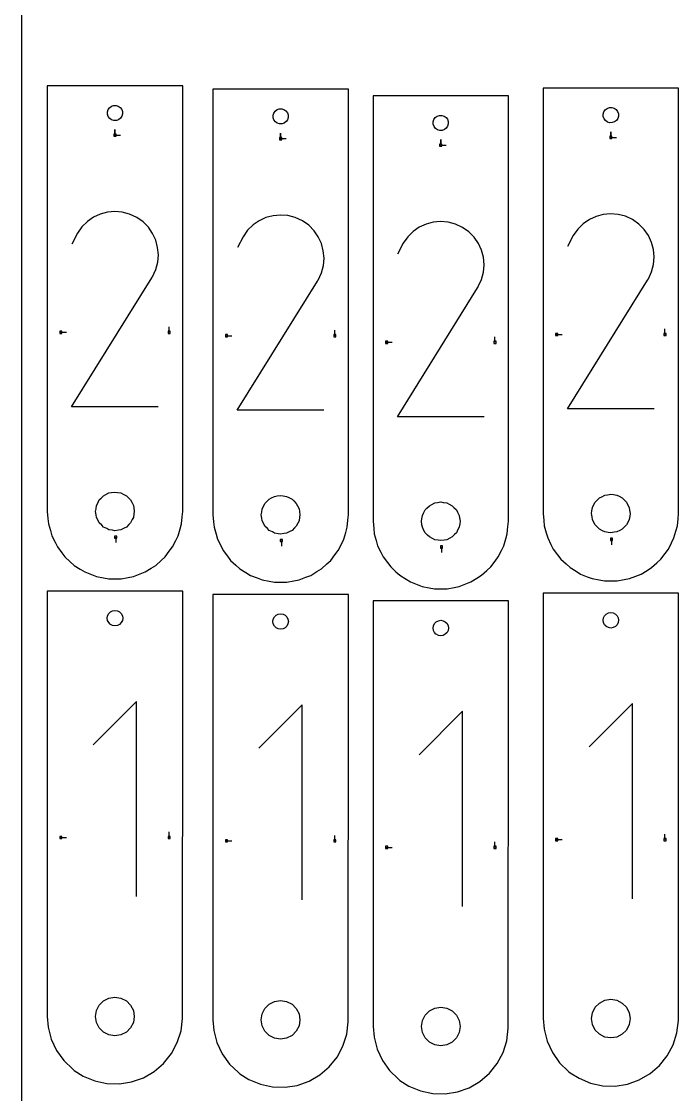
# Model space of a CAD drawing. Extents: x 0 to 800, y 0 to 1000.
# Drawn here: x 0 to 169.8, y 265.1 to 542.6 of the extents above; entities that cross this region are included whole.
import ezdxf

# ---------------------------------------------------------------- set-up
doc = ezdxf.new("R2010")
doc.units = 0
doc.header["$MEASUREMENT"] = 0
for name, color, linetype in [('annotation', 7, 'Continuous'), ('boundary', 7, 'Continuous'), ('frame', 7, 'Continuous'), ('hole', 7, 'Continuous')]:
    doc.layers.add(name, color=color, linetype=linetype)

msp = doc.modelspace()

# ---------------------------------------------------------------- linework, layer by layer
at = {"layer": 'annotation', "color": 1}
for p, q in [((24.167501, 513.15134), (24.167501, 514.58009)), ((24.167501, 513.15134), (24.167501, 514.58009)), ((24.167501, 514.58009), (24.167501, 513.15134)), ((66.984549, 512.274618), (66.984549, 513.703368)), ((66.984549, 512.274618), (66.984549, 513.703368)), ((66.984549, 513.703368), (66.984549, 512.274618)), ((152.322758, 512.593859), (152.322758, 514.022609)), ((152.322758, 512.593859), (152.322758, 514.022609)), ((152.322758, 514.022609), (152.322758, 512.593859)), ((24.167501, 513.15134), (25.596251, 513.15134)), ((66.984549, 512.274618), (68.413299, 512.274618)), ((108.368287, 510.577599), (108.368287, 512.006349)), ((108.368287, 510.577599), (108.368287, 512.006349)), ((108.368287, 512.006349), (108.368287, 510.577599)), ((108.368287, 510.577599), (109.797037, 510.577599)), ((152.322758, 512.593859), (153.751508, 512.593859)), ((18.618832, 491.912175), (17.026981, 490.814476)), ((20.358763, 492.714104), (18.618832, 491.912175)), ((22.20416, 493.209194), (20.358763, 492.714104)), ((24.11241, 493.386373), (22.20416, 493.209194)), ((26.040899, 493.234573), (24.11241, 493.386373)), ((27.947013, 492.742722), (26.040899, 493.234573)), ((29.788139, 491.89975), (27.947013, 492.742722)), ((31.434829, 490.730442), (29.788139, 491.89975)), ((29.788139, 491.89975), (29.788139, 491.89975)), ((63.175811, 491.837382), (61.43588, 491.035453)), ((65.021208, 492.332472), (63.175811, 491.837382)), ((66.929458, 492.509651), (65.021208, 492.332472)), ((68.857947, 492.357851), (66.929458, 492.509651)), ((70.764061, 491.866), (68.857947, 492.357851)), ((72.605187, 491.023028), (70.764061, 491.866)), ((146.774089, 491.354694), (145.182238, 490.256995)), ((148.51402, 492.156623), (146.774089, 491.354694)), ((150.359417, 492.651713), (148.51402, 492.156623)), ((152.267667, 492.828892), (150.359417, 492.651713)), ((154.196156, 492.677092), (152.267667, 492.828892)), ((156.10227, 492.185241), (154.196156, 492.677092)), ((157.943396, 491.342269), (156.10227, 492.185241)), ((159.590086, 490.172961), (157.943396, 491.342269)), ((157.943396, 491.342269), (157.943396, 491.342269)), ((15.625824, 489.432078), (14.457975, 487.77605)), ((17.026981, 490.814476), (15.625824, 489.432078)), ((32.81164, 489.32728), (31.434829, 490.730442)), ((33.90633, 487.733267), (32.81164, 489.32728)), ((58.442872, 488.555356), (57.275023, 486.899328)), ((59.844029, 489.937754), (58.442872, 488.555356)), ((61.43588, 491.035453), (59.844029, 489.937754)), ((74.251877, 489.85372), (72.605187, 491.023028)), ((72.605187, 491.023028), (72.605187, 491.023028)), ((75.628688, 488.450558), (74.251877, 489.85372)), ((76.723378, 486.856545), (75.628688, 488.450558)), ((102.819618, 489.338434), (101.227767, 488.240735)), ((104.559549, 490.140363), (102.819618, 489.338434)), ((106.404946, 490.635453), (104.559549, 490.140363)), ((108.313196, 490.812632), (106.404946, 490.635453)), ((110.241685, 490.660832), (108.313196, 490.812632)), ((112.147799, 490.168981), (110.241685, 490.660832)), ((113.988925, 489.326009), (112.147799, 490.168981)), ((115.635615, 488.156701), (113.988925, 489.326009)), ((113.988925, 489.326009), (113.988925, 489.326009)), ((143.781081, 488.874597), (142.613232, 487.218569)), ((145.182238, 490.256995), (143.781081, 488.874597)), ((160.966897, 488.769799), (159.590086, 490.172961)), ((162.061587, 487.175786), (160.966897, 488.769799)), ((14.457975, 487.77605), (12.986355, 484.953072)), ((34.706658, 485.991408), (33.90633, 487.733267)), ((35.20038, 484.144709), (34.706658, 485.991408)), ((57.275023, 486.899328), (55.803403, 484.07635)), ((77.523706, 485.114686), (76.723378, 486.856545)), ((99.82661, 486.858337), (98.658761, 485.202309)), ((101.227767, 488.240735), (99.82661, 486.858337)), ((117.012426, 486.753539), (115.635615, 488.156701)), ((118.107116, 485.159526), (117.012426, 486.753539)), ((142.613232, 487.218569), (141.141612, 484.395591)), ((162.861915, 485.433927), (162.061587, 487.175786)), ((35.375254, 482.236172), (35.20038, 484.144709)), ((78.017428, 483.267987), (77.523706, 485.114686)), ((78.192302, 481.35945), (78.017428, 483.267987)), ((98.658761, 485.202309), (97.187141, 482.379331)), ((118.907444, 483.417667), (118.107116, 485.159526)), ((119.401166, 481.570968), (118.907444, 483.417667)), ((163.355637, 483.587228), (162.861915, 485.433927)), ((163.530511, 481.678691), (163.355637, 483.587228)), ((34.71949, 478.405606), (35.219038, 480.308803)), ((35.219038, 480.308803), (35.375254, 482.236172)), ((78.036086, 479.432081), (78.192302, 481.35945)), ((119.57604, 479.662431), (119.401166, 481.570968)), ((163.374295, 479.751322), (163.530511, 481.678691)), ((33.864368, 476.569586), (34.71949, 478.405606)), ((76.681416, 475.692864), (77.536538, 477.528884)), ((77.536538, 477.528884), (78.036086, 479.432081)), ((118.920276, 475.831865), (119.419824, 477.735062)), ((119.419824, 477.735062), (119.57604, 479.662431)), ((162.019625, 476.012105), (162.874747, 477.848125)), ((162.874747, 477.848125), (163.374295, 479.751322)), ((12.954707, 442.921712), (33.664987, 476.262603)), ((33.664987, 476.262603), (33.689745, 476.293239)), ((33.664987, 476.262603), (33.664987, 476.262603)), ((33.689745, 476.293239), (33.713487, 476.324136)), ((33.713487, 476.324136), (33.73637, 476.355554)), ((33.73637, 476.355554), (33.75855, 476.387753)), ((33.75855, 476.387753), (33.780182, 476.420994)), ((33.780182, 476.420994), (33.801424, 476.455537)), ((33.801424, 476.455537), (33.822431, 476.491643)), ((33.822431, 476.491643), (33.84336, 476.529573)), ((33.84336, 476.529573), (33.864368, 476.569586)), ((33.864368, 476.569586), (33.864368, 476.569586)), ((55.771755, 442.04499), (76.482035, 475.385881)), ((76.482035, 475.385881), (76.506793, 475.416517)), ((76.482035, 475.385881), (76.482035, 475.385881)), ((76.506793, 475.416517), (76.530535, 475.447414)), ((76.530535, 475.447414), (76.553418, 475.478832)), ((76.553418, 475.478832), (76.575598, 475.511031)), ((76.575598, 475.511031), (76.59723, 475.544272)), ((76.59723, 475.544272), (76.618472, 475.578815)), ((76.618472, 475.578815), (76.639479, 475.614921)), ((76.639479, 475.614921), (76.660408, 475.652851)), ((76.660408, 475.652851), (76.681416, 475.692864)), ((76.681416, 475.692864), (76.681416, 475.692864)), ((118.065154, 473.995845), (118.920276, 475.831865)), ((141.109964, 442.364231), (161.820244, 475.705122)), ((161.820244, 475.705122), (161.845002, 475.735758)), ((161.820244, 475.705122), (161.820244, 475.705122)), ((161.845002, 475.735758), (161.868744, 475.766655)), ((161.868744, 475.766655), (161.891627, 475.798073)), ((161.891627, 475.798073), (161.913807, 475.830272)), ((161.913807, 475.830272), (161.935439, 475.863513)), ((161.935439, 475.863513), (161.956681, 475.898056)), ((161.956681, 475.898056), (161.977688, 475.934162)), ((161.977688, 475.934162), (161.998617, 475.972092)), ((161.998617, 475.972092), (162.019625, 476.012105)), ((162.019625, 476.012105), (162.019625, 476.012105)), ((97.155493, 440.347971), (117.865773, 473.688862)), ((117.865773, 473.688862), (117.890531, 473.719498)), ((117.865773, 473.688862), (117.865773, 473.688862)), ((117.890531, 473.719498), (117.914273, 473.750395)), ((117.914273, 473.750395), (117.937156, 473.781813)), ((117.937156, 473.781813), (117.959336, 473.814012)), ((117.959336, 473.814012), (117.980968, 473.847253)), ((117.980968, 473.847253), (118.00221, 473.881796)), ((118.00221, 473.881796), (118.023217, 473.917902)), ((118.023217, 473.917902), (118.044146, 473.955832)), ((118.044146, 473.955832), (118.065154, 473.995845)), ((118.065154, 473.995845), (118.065154, 473.995845)), ((38.167501, 462.181203), (38.167501, 463.609953)), ((10.1675, 462.181203), (11.59625, 462.181203)), ((52.984548, 461.304481), (54.413298, 461.304481)), ((80.984549, 461.304481), (80.984549, 462.733231)), ((122.368287, 459.607462), (122.368287, 461.036212)), ((138.322757, 461.623722), (139.751507, 461.623722)), ((166.322758, 461.623722), (166.322758, 463.052472)), ((94.368286, 459.607462), (95.797036, 459.607462)), ((35.367635, 442.921712), (12.954707, 442.921712)), ((78.184683, 442.04499), (55.771755, 442.04499)), ((163.522892, 442.364231), (141.109964, 442.364231)), ((119.568421, 440.347971), (97.155493, 440.347971)), ((24.356616, 409.234762), (24.356616, 407.806012)), ((67.173664, 408.35804), (67.173664, 406.92929)), ((152.511873, 408.677281), (152.511873, 407.248531)), ((108.557402, 406.661021), (108.557402, 405.232271)), ((29.772315, 366.769701), (18.553192, 355.547413)), ((29.772315, 316.304218), (29.772315, 366.769701)), ((72.589363, 365.892979), (61.37024, 354.670691)), ((72.589363, 315.427496), (72.589363, 365.892979)), ((113.973101, 364.19596), (102.753978, 352.973672)), ((113.973101, 313.730477), (113.973101, 364.19596)), ((157.927572, 366.21222), (146.708449, 354.989932)), ((157.927572, 315.746737), (157.927572, 366.21222)), ((38.167501, 331.580859), (38.167501, 333.009609)), ((10.1675, 331.580859), (11.59625, 331.580859)), ((52.984548, 330.704137), (54.413298, 330.704137)), ((80.984549, 330.704137), (80.984549, 332.132887)), ((122.368287, 329.007118), (122.368287, 330.435868)), ((138.322757, 331.023378), (139.751507, 331.023378)), ((166.322758, 331.023378), (166.322758, 332.452128)), ((94.368286, 329.007118), (95.797036, 329.007118))]:
    msp.add_line(p, q, dxfattribs=at)
at = {"layer": 'boundary', "color": 5}
for p, q in [((21.717501, 525.893875), (6.6675, 525.893874)), ((6.6675, 525.893874), (6.6675, 478.593876)), ((41.667502, 525.893874), (21.717501, 525.893875)), ((41.667501, 478.593876), (41.667502, 525.893874)), ((64.534549, 525.017153), (49.484548, 525.017152)), ((49.484548, 525.017152), (49.484548, 477.717154)), ((84.48455, 525.017152), (64.534549, 525.017153)), ((84.484549, 477.717154), (84.48455, 525.017152)), ((149.872758, 525.336394), (134.822757, 525.336393)), ((134.822757, 525.336393), (134.822757, 478.036395)), ((169.822759, 525.336393), (149.872758, 525.336394)), ((169.822758, 478.036395), (169.822759, 525.336393)), ((105.918287, 523.320134), (90.868286, 523.320133)), ((90.868286, 523.320133), (90.868286, 476.020135)), ((125.868288, 523.320133), (105.918287, 523.320134)), ((125.868287, 476.020135), (125.868288, 523.320133)), ((6.6675, 478.593876), (6.6675, 415.893879)), ((41.667502, 415.893878), (41.667501, 478.593876)), ((49.484548, 477.717154), (49.484548, 415.017157)), ((84.48455, 415.017156), (84.484549, 477.717154)), ((134.822757, 478.036395), (134.822757, 415.336398)), ((169.822759, 415.336397), (169.822758, 478.036395)), ((90.868286, 476.020135), (90.868286, 413.320138)), ((125.868288, 413.320137), (125.868287, 476.020135)), ((6.6675, 415.893879), (6.837344, 414.060977)), ((6.837344, 414.060977), (6.965471, 412.678262)), ((41.36953, 412.678262), (41.539374, 414.511163)), ((41.539374, 414.511163), (41.667502, 415.893878)), ((49.484548, 415.017157), (49.654392, 413.184255)), ((84.186578, 411.80154), (84.356422, 413.634441)), ((84.356422, 413.634441), (84.48455, 415.017156)), ((134.822757, 415.336398), (134.992601, 413.503496)), ((134.992601, 413.503496), (135.120728, 412.120781)), ((169.524787, 412.120781), (169.694631, 413.953682)), ((169.694631, 413.953682), (169.822759, 415.336397)), ((6.965471, 412.678262), (7.469218, 410.907777)), ((7.469218, 410.907777), (7.849238, 409.572147)), ((40.485764, 409.572147), (40.989511, 411.342633)), ((40.989511, 411.342633), (41.36953, 412.678262)), ((49.654392, 413.184255), (49.782519, 411.80154)), ((49.782519, 411.80154), (50.286266, 410.031055)), ((83.806559, 410.465911), (84.186578, 411.80154)), ((90.868286, 413.320138), (91.03813, 411.487236)), ((91.03813, 411.487236), (91.166257, 410.104521)), ((125.570316, 410.104521), (125.74016, 411.937422)), ((125.74016, 411.937422), (125.868288, 413.320137)), ((135.120728, 412.120781), (135.624475, 410.350296)), ((168.641021, 409.014666), (169.144768, 410.785152)), ((169.144768, 410.785152), (169.524787, 412.120781)), ((7.849238, 409.572147), (8.669732, 407.924374)), ((8.669732, 407.924374), (9.288702, 406.681317)), ((39.0463, 406.681317), (39.866794, 408.32909)), ((39.866794, 408.32909), (40.485764, 409.572147)), ((50.286266, 410.031055), (50.666286, 408.695425)), ((50.666286, 408.695425), (51.48678, 407.047652)), ((82.683842, 407.452368), (83.302812, 408.695425)), ((83.302812, 408.695425), (83.806559, 410.465911)), ((91.166257, 410.104521), (91.670004, 408.334036)), ((91.670004, 408.334036), (92.050024, 406.998406)), ((124.68655, 406.998406), (125.190297, 408.768892)), ((125.190297, 408.768892), (125.570316, 410.104521)), ((135.624475, 410.350296), (136.004495, 409.014666)), ((136.004495, 409.014666), (136.824989, 407.366893)), ((168.022051, 407.771609), (168.641021, 409.014666)), ((9.288702, 406.681317), (10.398003, 405.212362)), ((10.398003, 405.212362), (11.234845, 404.104203)), ((37.100157, 404.104203), (38.209458, 405.573158)), ((38.209458, 405.573158), (39.0463, 406.681317)), ((51.48678, 407.047652), (52.10575, 405.804595)), ((52.10575, 405.804595), (53.215051, 404.33564)), ((81.026506, 404.696436), (81.863348, 405.804595)), ((81.863348, 405.804595), (82.683842, 407.452368)), ((92.050024, 406.998406), (92.870518, 405.350633)), ((92.870518, 405.350633), (93.489488, 404.107576)), ((123.247086, 404.107576), (124.06758, 405.755349)), ((124.06758, 405.755349), (124.68655, 406.998406)), ((136.824989, 407.366893), (137.443959, 406.123836)), ((137.443959, 406.123836), (138.55326, 404.654881)), ((166.364715, 405.015677), (167.201557, 406.123836)), ((167.201557, 406.123836), (168.022051, 407.771609)), ((11.234845, 404.104203), (12.595178, 402.864094)), ((12.595178, 402.864094), (13.621395, 401.928573)), ((34.713607, 401.928573), (36.073941, 403.168682)), ((36.073941, 403.168682), (37.100157, 404.104203)), ((53.215051, 404.33564), (54.051893, 403.227481)), ((54.051893, 403.227481), (55.412226, 401.987372)), ((77.530655, 401.051851), (78.890989, 402.29196)), ((78.890989, 402.29196), (79.917205, 403.227481)), ((79.917205, 403.227481), (81.026506, 404.696436)), ((93.489488, 404.107576), (94.598789, 402.638621)), ((94.598789, 402.638621), (95.435631, 401.530462)), ((121.300943, 401.530462), (122.410244, 402.999417)), ((122.410244, 402.999417), (123.247086, 404.107576)), ((138.55326, 404.654881), (139.390102, 403.546722)), ((139.390102, 403.546722), (140.750435, 402.306613)), ((140.750435, 402.306613), (141.776652, 401.371092)), ((162.868864, 401.371092), (164.229198, 402.611201)), ((164.229198, 402.611201), (165.255414, 403.546722)), ((165.255414, 403.546722), (166.364715, 405.015677)), ((13.621395, 401.928573), (15.186435, 400.959546)), ((15.186435, 400.959546), (16.36708, 400.228525)), ((16.36708, 400.228525), (18.083531, 399.563566)), ((18.083531, 399.563566), (19.378398, 399.06193)), ((28.956603, 399.06193), (30.673055, 399.726889)), ((30.673055, 399.726889), (31.967922, 400.228525)), ((31.967922, 400.228525), (33.532962, 401.197552)), ((33.532962, 401.197552), (34.713607, 401.928573)), ((55.412226, 401.987372), (56.438443, 401.051851)), ((56.438443, 401.051851), (58.003483, 400.082824)), ((58.003483, 400.082824), (59.184128, 399.351803)), ((74.78497, 399.351803), (76.35001, 400.32083)), ((76.35001, 400.32083), (77.530655, 401.051851)), ((95.435631, 401.530462), (96.795964, 400.290353)), ((96.795964, 400.290353), (97.822181, 399.354832)), ((118.914393, 399.354832), (120.274727, 400.594941)), ((120.274727, 400.594941), (121.300943, 401.530462)), ((141.776652, 401.371092), (143.341692, 400.402065)), ((143.341692, 400.402065), (144.522337, 399.671044)), ((144.522337, 399.671044), (146.238788, 399.006085)), ((158.828312, 399.169408), (160.123179, 399.671044)), ((160.123179, 399.671044), (161.688219, 400.640071)), ((161.688219, 400.640071), (162.868864, 401.371092)), ((19.378398, 399.06193), (21.18781, 398.723693)), ((21.18781, 398.723693), (22.552805, 398.468531)), ((22.552805, 398.468531), (24.393558, 398.468531)), ((24.393558, 398.468531), (25.782197, 398.468531)), ((25.782197, 398.468531), (27.591608, 398.806768)), ((27.591608, 398.806768), (28.956603, 399.06193)), ((59.184128, 399.351803), (60.900579, 398.686844)), ((60.900579, 398.686844), (62.195446, 398.185208)), ((62.195446, 398.185208), (64.004858, 397.846971)), ((64.004858, 397.846971), (65.369853, 397.591809)), ((65.369853, 397.591809), (67.210606, 397.591809)), ((67.210606, 397.591809), (68.599245, 397.591809)), ((68.599245, 397.591809), (70.408656, 397.930046)), ((70.408656, 397.930046), (71.773651, 398.185208)), ((71.773651, 398.185208), (73.490103, 398.850167)), ((73.490103, 398.850167), (74.78497, 399.351803)), ((97.822181, 399.354832), (99.387221, 398.385805)), ((99.387221, 398.385805), (100.567866, 397.654784)), ((100.567866, 397.654784), (102.284317, 396.989825)), ((102.284317, 396.989825), (103.579184, 396.488189)), ((113.157389, 396.488189), (114.873841, 397.153148)), ((114.873841, 397.153148), (116.168708, 397.654784)), ((116.168708, 397.654784), (117.733748, 398.623811)), ((117.733748, 398.623811), (118.914393, 399.354832)), ((146.238788, 399.006085), (147.533655, 398.504449)), ((147.533655, 398.504449), (149.343067, 398.166212)), ((149.343067, 398.166212), (150.708062, 397.91105)), ((150.708062, 397.91105), (152.548815, 397.91105)), ((152.548815, 397.91105), (153.937454, 397.91105)), ((153.937454, 397.91105), (155.746865, 398.249287)), ((155.746865, 398.249287), (157.11186, 398.504449)), ((157.11186, 398.504449), (158.828312, 399.169408)), ((11.917501, 395.293531), (6.6675, 395.293531)), ((6.6675, 395.293531), (6.6675, 378.793529)), ((41.667502, 395.293531), (11.917501, 395.293531)), ((41.667501, 378.793529), (41.667502, 395.293531)), ((54.734549, 394.416809), (49.484548, 394.416809)), ((49.484548, 394.416809), (49.484548, 377.916807)), ((84.48455, 394.416809), (54.734549, 394.416809)), ((84.484549, 377.916807), (84.48455, 394.416809)), ((103.579184, 396.488189), (105.388596, 396.149952)), ((105.388596, 396.149952), (106.753591, 395.89479)), ((106.753591, 395.89479), (108.594344, 395.89479)), ((108.594344, 395.89479), (109.982983, 395.89479)), ((109.982983, 395.89479), (111.792394, 396.233027)), ((111.792394, 396.233027), (113.157389, 396.488189)), ((140.072758, 394.73605), (134.822757, 394.73605)), ((134.822757, 394.73605), (134.822757, 378.236048)), ((169.822759, 394.73605), (140.072758, 394.73605)), ((169.822758, 378.236048), (169.822759, 394.73605)), ((96.118287, 392.71979), (90.868286, 392.71979)), ((90.868286, 392.71979), (90.868286, 376.219788)), ((125.868288, 392.71979), (96.118287, 392.71979)), ((125.868287, 376.219788), (125.868288, 392.71979)), ((6.6675, 378.793529), (6.6675, 285.293535)), ((41.622806, 284.811192), (41.667501, 378.793529)), ((49.484548, 377.916807), (49.484548, 284.416813)), ((84.439854, 283.93447), (84.484549, 377.916807)), ((134.822757, 378.236048), (134.822757, 284.736054)), ((169.778063, 284.253711), (169.822758, 378.236048)), ((90.868286, 376.219788), (90.868286, 282.719794)), ((125.823592, 282.237451), (125.868287, 376.219788)), ((6.6675, 285.293535), (6.920776, 282.560261)), ((41.236965, 281.612001), (41.622806, 284.811192)), ((49.484548, 284.416813), (49.737824, 281.683539)), ((84.054013, 280.735279), (84.439854, 283.93447)), ((134.822757, 284.736054), (135.076033, 282.00278)), ((169.392222, 281.05452), (169.778063, 284.253711)), ((6.920776, 282.560261), (7.716673, 279.437721)), ((40.269844, 278.538179), (41.236965, 281.612001)), ((49.737824, 281.683539), (50.533721, 278.560999)), ((83.086892, 277.661457), (84.054013, 280.735279)), ((90.868286, 282.719794), (91.121562, 279.98652)), ((125.437751, 279.03826), (125.823592, 282.237451)), ((135.076033, 282.00278), (135.87193, 278.88024)), ((168.425101, 277.980698), (169.392222, 281.05452)), ((7.716673, 279.437721), (9.072782, 276.514598)), ((38.754378, 275.694406), (40.269844, 278.538179)), ((50.533721, 278.560999), (51.88983, 275.637876)), ((81.571426, 274.817684), (83.086892, 277.661457)), ((91.121562, 279.98652), (91.917459, 276.86398)), ((124.47063, 275.964438), (125.437751, 279.03826)), ((135.87193, 278.88024), (137.228039, 275.957117)), ((166.909635, 275.136925), (168.425101, 277.980698)), ((9.072782, 276.514598), (10.942923, 273.890427)), ((36.742174, 273.177515), (38.754378, 275.694406)), ((51.88983, 275.637876), (53.759971, 273.013705)), ((79.559222, 272.300793), (81.571426, 274.817684)), ((91.917459, 276.86398), (93.273568, 273.940857)), ((122.955164, 273.120665), (124.47063, 275.964438)), ((137.228039, 275.957117), (139.09818, 273.332946)), ((164.897431, 272.620034), (166.909635, 275.136925)), ((10.942923, 273.890427), (13.263412, 271.654574)), ((34.301754, 271.073222), (36.742174, 273.177515)), ((53.759971, 273.013705), (56.08046, 270.777852)), ((77.118802, 270.1965), (79.559222, 272.300793)), ((93.273568, 273.940857), (95.143709, 271.316686)), ((120.94296, 270.603774), (122.955164, 273.120665)), ((139.09818, 273.332946), (141.418669, 271.097093)), ((162.457011, 270.515741), (164.897431, 272.620034)), ((13.263412, 271.654574), (13.621395, 271.328229)), ((13.621395, 271.328229), (15.955227, 269.883189)), ((15.955227, 269.883189), (18.9267, 268.636576)), ((28.480442, 268.372576), (31.516224, 269.453192)), ((31.516224, 269.453192), (34.301754, 271.073222)), ((56.08046, 270.777852), (56.438443, 270.451507)), ((56.438443, 270.451507), (58.772275, 269.006467)), ((74.333272, 268.57647), (77.118802, 270.1965)), ((95.143709, 271.316686), (97.464198, 269.080833)), ((118.50254, 268.499481), (120.94296, 270.603774)), ((141.418669, 271.097093), (141.776652, 270.770748)), ((141.776652, 270.770748), (144.110484, 269.325708)), ((144.110484, 269.325708), (147.081957, 268.079095)), ((159.671481, 268.895711), (162.457011, 270.515741)), ((18.9267, 268.636576), (22.076644, 267.957197)), ((22.076644, 267.957197), (25.297788, 267.868187)), ((25.297788, 267.868187), (28.480442, 268.372576)), ((58.772275, 269.006467), (61.743748, 267.759854)), ((61.743748, 267.759854), (64.893692, 267.080475)), ((64.893692, 267.080475), (68.114836, 266.991465)), ((68.114836, 266.991465), (71.29749, 267.495854)), ((71.29749, 267.495854), (74.333272, 268.57647)), ((97.464198, 269.080833), (97.822181, 268.754488)), ((97.822181, 268.754488), (100.156013, 267.309448)), ((100.156013, 267.309448), (103.127486, 266.062835)), ((112.681228, 265.798835), (115.71701, 266.879451)), ((115.71701, 266.879451), (118.50254, 268.499481)), ((147.081957, 268.079095), (150.231901, 267.399716)), ((150.231901, 267.399716), (153.453045, 267.310706)), ((153.453045, 267.310706), (156.635699, 267.815095)), ((156.635699, 267.815095), (159.671481, 268.895711)), ((103.127486, 266.062835), (106.27743, 265.383456)), ((106.27743, 265.383456), (109.498574, 265.294446)), ((109.498574, 265.294446), (112.681228, 265.798835))]:
    msp.add_line(p, q, dxfattribs=at)
at = {"layer": 'frame', "color": 5}
msp.add_line((0, 1000), (0, 0), dxfattribs=at)
at = {"layer": 'hole', "color": 5}
for p, q in [((22.209592, 519.159629), (22.387542, 519.75165)), ((22.223296, 518.541596), (22.209592, 519.159629)), ((22.387542, 519.75165), (22.739726, 520.259704)), ((22.739726, 520.259704), (23.231671, 520.634068)), ((23.231671, 520.634068), (23.815221, 520.838082)), ((23.815221, 520.838082), (24.433255, 520.851785)), ((24.433255, 520.851785), (25.025275, 520.67384)), ((25.025275, 520.67384), (25.53333, 520.32165)), ((25.53333, 520.32165), (25.907689, 519.829704)), ((25.907689, 519.829704), (26.111705, 519.246155)), ((26.111705, 519.246155), (26.12541, 518.62812)), ((65.02664, 518.282907), (65.20459, 518.874928)), ((65.20459, 518.874928), (65.556774, 519.382982)), ((65.556774, 519.382982), (66.048719, 519.757346)), ((66.048719, 519.757346), (66.632269, 519.96136)), ((66.632269, 519.96136), (67.250303, 519.975063)), ((67.250303, 519.975063), (67.842323, 519.797118)), ((67.842323, 519.797118), (68.350378, 519.444928)), ((68.350378, 519.444928), (68.724737, 518.952982)), ((68.724737, 518.952982), (68.928753, 518.369433)), ((150.364849, 518.602148), (150.542799, 519.194169)), ((150.542799, 519.194169), (150.894983, 519.702223)), ((150.894983, 519.702223), (151.386928, 520.076587)), ((151.386928, 520.076587), (151.970478, 520.280601)), ((151.970478, 520.280601), (152.588512, 520.294304)), ((152.588512, 520.294304), (153.180532, 520.116359)), ((153.180532, 520.116359), (153.688587, 519.764169)), ((153.688587, 519.764169), (154.062946, 519.272223)), ((154.062946, 519.272223), (154.266962, 518.688674)), ((22.427313, 517.958048), (22.223296, 518.541596)), ((22.801671, 517.466103), (22.427313, 517.958048)), ((23.309726, 517.113916), (22.801671, 517.466103)), ((23.901746, 516.935964), (23.309726, 517.113916)), ((24.51978, 516.949668), (23.901746, 516.935964)), ((25.103331, 517.153688), (24.51978, 516.949668)), ((25.595275, 517.528048), (25.103331, 517.153688)), ((25.94746, 518.036103), (25.595275, 517.528048)), ((26.12541, 518.62812), (25.94746, 518.036103)), ((65.040344, 517.664874), (65.02664, 518.282907)), ((65.244361, 517.081326), (65.040344, 517.664874)), ((65.618719, 516.589381), (65.244361, 517.081326)), ((66.126774, 516.237194), (65.618719, 516.589381)), ((66.718794, 516.059242), (66.126774, 516.237194)), ((67.336828, 516.072946), (66.718794, 516.059242)), ((67.920379, 516.276966), (67.336828, 516.072946)), ((68.412323, 516.651326), (67.920379, 516.276966)), ((68.764508, 517.159381), (68.412323, 516.651326)), ((68.942458, 517.751398), (68.764508, 517.159381)), ((68.928753, 518.369433), (68.942458, 517.751398)), ((106.410378, 516.585888), (106.588328, 517.177909)), ((106.424082, 515.967855), (106.410378, 516.585888)), ((106.588328, 517.177909), (106.940512, 517.685963)), ((106.940512, 517.685963), (107.432457, 518.060327)), ((107.432457, 518.060327), (108.016007, 518.264341)), ((108.016007, 518.264341), (108.634041, 518.278044)), ((108.634041, 518.278044), (109.226061, 518.100099)), ((109.226061, 518.100099), (109.734116, 517.747909)), ((109.734116, 517.747909), (110.108475, 517.255963)), ((110.108475, 517.255963), (110.312491, 516.672414)), ((110.326196, 516.054379), (110.148246, 515.462362)), ((110.312491, 516.672414), (110.326196, 516.054379)), ((150.378553, 517.984115), (150.364849, 518.602148)), ((150.58257, 517.400567), (150.378553, 517.984115)), ((150.956928, 516.908622), (150.58257, 517.400567)), ((151.464983, 516.556435), (150.956928, 516.908622)), ((152.057003, 516.378483), (151.464983, 516.556435)), ((152.675037, 516.392187), (152.057003, 516.378483)), ((153.258588, 516.596207), (152.675037, 516.392187)), ((153.750532, 516.970567), (153.258588, 516.596207)), ((154.102717, 517.478622), (153.750532, 516.970567)), ((154.280667, 518.070639), (154.102717, 517.478622)), ((154.266962, 518.688674), (154.280667, 518.070639)), ((24.453251, 513.43709), (23.881751, 513.43709)), ((23.881751, 513.43709), (23.881751, 512.86559)), ((24.453251, 512.86559), (24.453251, 513.43709)), ((106.628099, 515.384307), (106.424082, 515.967855)), ((107.002457, 514.892362), (106.628099, 515.384307)), ((107.510512, 514.540175), (107.002457, 514.892362)), ((108.102532, 514.362223), (107.510512, 514.540175)), ((108.720566, 514.375927), (108.102532, 514.362223)), ((109.304117, 514.579947), (108.720566, 514.375927)), ((109.796061, 514.954307), (109.304117, 514.579947)), ((110.148246, 515.462362), (109.796061, 514.954307)), ((23.881751, 512.86559), (24.453251, 512.86559)), ((67.270299, 512.560368), (66.698799, 512.560368)), ((66.698799, 512.560368), (66.698799, 511.988868)), ((66.698799, 511.988868), (67.270299, 511.988868)), ((67.270299, 511.988868), (67.270299, 512.560368)), ((108.654037, 510.863349), (108.082537, 510.863349)), ((108.082537, 510.863349), (108.082537, 510.291849)), ((108.654037, 510.291849), (108.654037, 510.863349)), ((152.608508, 512.879609), (152.037008, 512.879609)), ((152.037008, 512.879609), (152.037008, 512.308109)), ((152.037008, 512.308109), (152.608508, 512.308109)), ((152.608508, 512.308109), (152.608508, 512.879609)), ((108.082537, 510.291849), (108.654037, 510.291849)), ((10.45325, 462.466953), (9.88175, 462.466953)), ((9.88175, 462.466953), (9.88175, 461.895453)), ((9.88175, 461.895453), (10.45325, 461.895453)), ((10.45325, 461.895453), (10.45325, 462.466953)), ((38.453251, 462.466953), (37.881751, 462.466953)), ((37.881751, 462.466953), (37.881751, 461.895453)), ((37.881751, 461.895453), (38.453251, 461.895453)), ((38.453251, 461.895453), (38.453251, 462.466953)), ((53.270298, 461.590231), (52.698798, 461.590231)), ((52.698798, 461.590231), (52.698798, 461.018731)), ((52.698798, 461.018731), (53.270298, 461.018731)), ((53.270298, 461.018731), (53.270298, 461.590231)), ((81.270299, 461.590231), (80.698799, 461.590231)), ((80.698799, 461.590231), (80.698799, 461.018731)), ((80.698799, 461.018731), (81.270299, 461.018731)), ((81.270299, 461.018731), (81.270299, 461.590231)), ((138.608507, 461.909472), (138.037007, 461.909472)), ((138.037007, 461.909472), (138.037007, 461.337972)), ((138.037007, 461.337972), (138.608507, 461.337972)), ((138.608507, 461.337972), (138.608507, 461.909472)), ((166.608508, 461.909472), (166.037008, 461.909472)), ((166.037008, 461.909472), (166.037008, 461.337972)), ((166.037008, 461.337972), (166.608508, 461.337972)), ((166.608508, 461.337972), (166.608508, 461.909472)), ((94.654036, 459.893212), (94.082536, 459.893212)), ((94.082536, 459.893212), (94.082536, 459.321712)), ((94.082536, 459.321712), (94.654036, 459.321712)), ((94.654036, 459.321712), (94.654036, 459.893212)), ((122.654037, 459.893212), (122.082537, 459.893212)), ((122.082537, 459.893212), (122.082537, 459.321712)), ((122.082537, 459.321712), (122.654037, 459.321712)), ((122.654037, 459.321712), (122.654037, 459.893212)), ((20.122416, 418.832801), (20.598064, 419.30845)), ((20.598064, 419.30845), (21.228575, 419.938962)), ((21.228575, 419.938962), (21.827926, 420.244346)), ((21.827926, 420.244346), (22.622416, 420.649157)), ((22.622416, 420.649157), (23.286802, 420.754386)), ((23.286802, 420.754386), (24.167501, 420.893876)), ((24.167501, 420.893876), (24.831887, 420.788647)), ((24.831887, 420.788647), (25.712586, 420.649157)), ((25.712586, 420.649157), (26.311938, 420.343773)), ((26.311938, 420.343773), (27.106427, 419.938962)), ((27.106427, 419.938962), (27.582075, 419.463313)), ((27.582075, 419.463313), (28.212585, 418.832801)), ((63.415112, 418.431728), (64.045623, 419.06224)), ((64.045623, 419.06224), (64.644974, 419.367624)), ((64.644974, 419.367624), (65.439464, 419.772435)), ((65.439464, 419.772435), (66.10385, 419.877664)), ((66.10385, 419.877664), (66.984549, 420.017154)), ((66.984549, 420.017154), (67.648935, 419.911925)), ((67.648935, 419.911925), (68.529634, 419.772435)), ((68.529634, 419.772435), (69.128986, 419.467051)), ((69.128986, 419.467051), (69.923475, 419.06224)), ((69.923475, 419.06224), (70.399123, 418.586591)), ((148.753321, 418.750969), (149.383832, 419.381481)), ((149.383832, 419.381481), (149.983183, 419.686865)), ((149.983183, 419.686865), (150.777673, 420.091676)), ((150.777673, 420.091676), (151.442059, 420.196905)), ((151.442059, 420.196905), (152.322758, 420.336395)), ((152.322758, 420.336395), (152.987144, 420.231166)), ((152.987144, 420.231166), (153.867843, 420.091676)), ((153.867843, 420.091676), (154.467195, 419.786292)), ((154.467195, 419.786292), (155.261684, 419.381481)), ((155.261684, 419.381481), (155.737332, 418.905832)), ((19.167501, 415.893879), (19.272729, 416.558265)), ((19.272729, 416.558265), (19.412219, 417.438963)), ((19.412219, 417.438963), (19.717604, 418.038313)), ((19.717604, 418.038313), (20.122416, 418.832801)), ((28.212585, 418.832801), (28.51797, 418.233451)), ((28.51797, 418.233451), (28.922783, 417.438964)), ((28.922783, 417.438964), (29.028012, 416.774577)), ((29.028012, 416.774577), (29.167501, 415.893879)), ((62.089777, 415.681543), (62.229267, 416.562241)), ((62.229267, 416.562241), (62.534652, 417.161591)), ((62.534652, 417.161591), (62.939464, 417.956079)), ((62.939464, 417.956079), (63.415112, 418.431728)), ((70.399123, 418.586591), (71.029633, 417.956079)), ((71.029633, 417.956079), (71.335018, 417.356729)), ((71.335018, 417.356729), (71.739831, 416.562242)), ((71.739831, 416.562242), (71.84506, 415.897855)), ((103.91839, 415.464572), (104.323202, 416.25906)), ((104.323202, 416.25906), (104.79885, 416.734709)), ((104.79885, 416.734709), (105.429361, 417.365221)), ((105.429361, 417.365221), (106.028712, 417.670605)), ((106.028712, 417.670605), (106.823202, 418.075416)), ((106.823202, 418.075416), (107.487588, 418.180645)), ((107.487588, 418.180645), (108.368287, 418.320135)), ((108.368287, 418.320135), (109.032673, 418.214906)), ((109.032673, 418.214906), (109.913372, 418.075416)), ((109.913372, 418.075416), (110.512724, 417.770032)), ((110.512724, 417.770032), (111.307213, 417.365221)), ((111.307213, 417.365221), (111.782861, 416.889572)), ((111.782861, 416.889572), (112.413371, 416.25906)), ((112.413371, 416.25906), (112.718756, 415.65971)), ((147.427986, 416.000784), (147.567476, 416.881482)), ((147.567476, 416.881482), (147.872861, 417.480832)), ((147.872861, 417.480832), (148.277673, 418.27532)), ((148.277673, 418.27532), (148.753321, 418.750969)), ((155.737332, 418.905832), (156.367842, 418.27532)), ((156.367842, 418.27532), (156.673227, 417.67597)), ((156.673227, 417.67597), (157.07804, 416.881483)), ((157.07804, 416.881483), (157.183269, 416.217096)), ((157.183269, 416.217096), (157.322758, 415.336398)), ((19.30699, 415.013178), (19.167501, 415.893879)), ((19.412219, 414.348791), (19.30699, 415.013178)), ((19.817031, 413.554303), (19.412219, 414.348791)), ((20.122416, 412.954953), (19.817031, 413.554303)), ((28.617398, 413.74944), (28.212585, 412.954953)), ((28.922783, 414.348791), (28.617398, 413.74944)), ((29.062272, 415.229491), (28.922783, 414.348791)), ((29.167501, 415.893879), (29.062272, 415.229491)), ((61.984549, 415.017157), (62.089777, 415.681543)), ((62.124038, 414.136456), (61.984549, 415.017157)), ((62.229267, 413.472069), (62.124038, 414.136456)), ((62.634079, 412.677581), (62.229267, 413.472069)), ((71.739831, 413.472069), (71.434446, 412.872718)), ((71.87932, 414.352769), (71.739831, 413.472069)), ((71.84506, 415.897855), (71.984549, 415.017157)), ((71.984549, 415.017157), (71.87932, 414.352769)), ((103.368287, 413.320138), (103.473515, 413.984524)), ((103.473515, 413.984524), (103.613005, 414.865222)), ((103.613005, 414.865222), (103.91839, 415.464572)), ((112.718756, 415.65971), (113.123569, 414.865223)), ((113.123569, 414.865223), (113.228798, 414.200836)), ((113.228798, 414.200836), (113.368287, 413.320138)), ((147.322758, 415.336398), (147.427986, 416.000784)), ((147.462247, 414.455697), (147.322758, 415.336398)), ((147.567476, 413.79131), (147.462247, 414.455697)), ((147.972288, 412.996822), (147.567476, 413.79131)), ((157.07804, 413.79131), (156.772655, 413.191959)), ((157.217529, 414.67201), (157.07804, 413.79131)), ((157.322758, 415.336398), (157.217529, 414.67201)), ((20.752926, 412.324441), (20.122416, 412.954953)), ((21.228575, 411.848792), (20.752926, 412.324441)), ((22.023064, 411.443981), (21.228575, 411.848792)), ((22.622416, 411.138597), (22.023064, 411.443981)), ((23.503114, 410.999105), (22.622416, 411.138597)), ((24.167501, 410.893875), (23.503114, 410.999105)), ((25.048199, 411.033366), (24.167501, 410.893875)), ((25.712586, 411.138597), (25.048199, 411.033366)), ((26.507075, 411.543408), (25.712586, 411.138597)), ((27.106427, 411.848792), (26.507075, 411.543408)), ((27.736937, 412.479304), (27.106427, 411.848792)), ((28.212585, 412.954953), (27.736937, 412.479304)), ((62.939464, 412.078231), (62.634079, 412.677581)), ((63.569974, 411.447719), (62.939464, 412.078231)), ((64.045623, 410.97207), (63.569974, 411.447719)), ((64.840112, 410.567259), (64.045623, 410.97207)), ((69.324123, 410.666686), (68.529634, 410.261875)), ((69.923475, 410.97207), (69.324123, 410.666686)), ((70.553985, 411.602582), (69.923475, 410.97207)), ((71.029633, 412.078231), (70.553985, 411.602582)), ((71.434446, 412.872718), (71.029633, 412.078231)), ((103.507776, 412.439437), (103.368287, 413.320138)), ((103.613005, 411.77505), (103.507776, 412.439437)), ((104.017817, 410.980562), (103.613005, 411.77505)), ((104.323202, 410.381212), (104.017817, 410.980562)), ((112.818184, 411.175699), (112.413371, 410.381212)), ((113.123569, 411.77505), (112.818184, 411.175699)), ((113.263058, 412.65575), (113.123569, 411.77505)), ((113.368287, 413.320138), (113.263058, 412.65575)), ((148.277673, 412.397472), (147.972288, 412.996822)), ((148.908183, 411.76696), (148.277673, 412.397472)), ((149.383832, 411.291311), (148.908183, 411.76696)), ((150.178321, 410.8865), (149.383832, 411.291311)), ((150.777673, 410.581116), (150.178321, 410.8865)), ((154.662332, 410.985927), (153.867843, 410.581116)), ((155.261684, 411.291311), (154.662332, 410.985927)), ((155.892194, 411.921823), (155.261684, 411.291311)), ((156.367842, 412.397472), (155.892194, 411.921823)), ((156.772655, 413.191959), (156.367842, 412.397472)), ((24.642366, 409.520512), (24.070866, 409.520512)), ((24.070866, 409.520512), (24.070866, 408.949012)), ((24.070866, 408.949012), (24.642366, 408.949012)), ((24.642366, 408.949012), (24.642366, 409.520512)), ((65.439464, 410.261875), (64.840112, 410.567259)), ((66.320162, 410.122383), (65.439464, 410.261875)), ((66.984549, 410.017153), (66.320162, 410.122383)), ((67.459414, 408.64379), (66.887914, 408.64379)), ((66.887914, 408.64379), (66.887914, 408.07229)), ((66.887914, 408.07229), (67.459414, 408.07229)), ((67.865247, 410.156644), (66.984549, 410.017153)), ((67.459414, 408.07229), (67.459414, 408.64379)), ((68.529634, 410.261875), (67.865247, 410.156644)), ((104.953712, 409.7507), (104.323202, 410.381212)), ((105.429361, 409.275051), (104.953712, 409.7507)), ((106.22385, 408.87024), (105.429361, 409.275051)), ((106.823202, 408.564856), (106.22385, 408.87024)), ((107.7039, 408.425364), (106.823202, 408.564856)), ((108.368287, 408.320134), (107.7039, 408.425364)), ((109.248985, 408.459625), (108.368287, 408.320134)), ((109.913372, 408.564856), (109.248985, 408.459625)), ((110.707861, 408.969667), (109.913372, 408.564856)), ((111.307213, 409.275051), (110.707861, 408.969667)), ((111.937723, 409.905563), (111.307213, 409.275051)), ((112.413371, 410.381212), (111.937723, 409.905563)), ((151.658371, 410.441624), (150.777673, 410.581116)), ((152.322758, 410.336394), (151.658371, 410.441624)), ((152.797623, 408.963031), (152.226123, 408.963031)), ((152.226123, 408.963031), (152.226123, 408.391531)), ((152.226123, 408.391531), (152.797623, 408.391531)), ((153.203456, 410.475885), (152.322758, 410.336394)), ((152.797623, 408.391531), (152.797623, 408.963031)), ((153.867843, 410.581116), (153.203456, 410.475885)), ((108.843152, 406.946771), (108.271652, 406.946771)), ((108.271652, 406.946771), (108.271652, 406.375271)), ((108.271652, 406.375271), (108.843152, 406.375271)), ((108.843152, 406.375271), (108.843152, 406.946771)), ((22.167501, 388.293528), (22.265388, 388.911568)), ((22.265388, 388.911568), (22.549467, 389.469098)), ((22.549467, 389.469098), (22.99193, 389.911568)), ((22.99193, 389.911568), (23.549467, 390.195653)), ((23.549467, 390.195653), (24.167501, 390.293527)), ((24.167501, 390.293527), (24.785535, 390.195653)), ((24.785535, 390.195653), (25.343071, 389.911568)), ((25.343071, 389.911568), (25.785535, 389.469098)), ((25.785535, 389.469098), (26.069614, 388.911568)), ((26.069614, 388.911568), (26.167501, 388.293528)), ((65.082436, 388.034846), (65.366515, 388.592376)), ((65.366515, 388.592376), (65.808978, 389.034846)), ((65.808978, 389.034846), (66.366515, 389.318931)), ((66.366515, 389.318931), (66.984549, 389.416805)), ((66.984549, 389.416805), (67.602583, 389.318931)), ((67.602583, 389.318931), (68.160119, 389.034846)), ((68.160119, 389.034846), (68.602583, 388.592376)), ((68.602583, 388.592376), (68.886662, 388.034846)), ((150.420645, 388.354087), (150.704724, 388.911617)), ((150.704724, 388.911617), (151.147187, 389.354087)), ((151.147187, 389.354087), (151.704724, 389.638172)), ((151.704724, 389.638172), (152.322758, 389.736046)), ((152.322758, 389.736046), (152.940792, 389.638172)), ((152.940792, 389.638172), (153.498328, 389.354087)), ((153.498328, 389.354087), (153.940792, 388.911617)), ((153.940792, 388.911617), (154.224871, 388.354087)), ((22.265388, 387.6755), (22.167501, 388.293528)), ((22.549467, 387.117964), (22.265388, 387.6755)), ((22.925561, 386.74187), (22.549467, 387.117964)), ((22.99193, 386.675501), (22.925561, 386.74187)), ((23.549467, 386.391416), (22.99193, 386.675501)), ((24.167501, 386.293529), (23.549467, 386.391416)), ((24.785535, 386.391416), (24.167501, 386.293529)), ((25.343071, 386.675501), (24.785535, 386.391416)), ((25.785535, 387.117964), (25.343071, 386.675501)), ((26.069614, 387.6755), (25.785535, 387.117964)), ((26.167501, 388.293528), (26.069614, 387.6755)), ((64.984549, 387.416806), (65.082436, 388.034846)), ((65.082436, 386.798778), (64.984549, 387.416806)), ((65.366515, 386.241242), (65.082436, 386.798778)), ((65.742609, 385.865148), (65.366515, 386.241242)), ((65.808978, 385.798779), (65.742609, 385.865148)), ((66.366515, 385.514694), (65.808978, 385.798779)), ((68.160119, 385.798779), (67.602583, 385.514694)), ((68.602583, 386.241242), (68.160119, 385.798779)), ((68.886662, 386.798778), (68.602583, 386.241242)), ((68.886662, 388.034846), (68.984549, 387.416806)), ((68.984549, 387.416806), (68.886662, 386.798778)), ((106.368287, 385.719787), (106.466174, 386.337827)), ((106.466174, 385.101759), (106.368287, 385.719787)), ((106.466174, 386.337827), (106.750253, 386.895357)), ((106.750253, 386.895357), (107.192716, 387.337827)), ((107.192716, 387.337827), (107.750253, 387.621912)), ((107.750253, 387.621912), (108.368287, 387.719786)), ((108.368287, 387.719786), (108.986321, 387.621912)), ((108.986321, 387.621912), (109.543857, 387.337827)), ((109.543857, 387.337827), (109.986321, 386.895357)), ((109.986321, 386.895357), (110.2704, 386.337827)), ((110.2704, 386.337827), (110.368287, 385.719787)), ((110.368287, 385.719787), (110.2704, 385.101759)), ((150.322758, 387.736047), (150.420645, 388.354087)), ((150.420645, 387.118019), (150.322758, 387.736047)), ((150.704724, 386.560483), (150.420645, 387.118019)), ((151.080818, 386.184389), (150.704724, 386.560483)), ((151.147187, 386.11802), (151.080818, 386.184389)), ((151.704724, 385.833935), (151.147187, 386.11802)), ((152.322758, 385.736048), (151.704724, 385.833935)), ((152.940792, 385.833935), (152.322758, 385.736048)), ((153.498328, 386.11802), (152.940792, 385.833935)), ((153.940792, 386.560483), (153.498328, 386.11802)), ((154.224871, 387.118019), (153.940792, 386.560483)), ((154.224871, 388.354087), (154.322758, 387.736047)), ((154.322758, 387.736047), (154.224871, 387.118019)), ((66.984549, 385.416807), (66.366515, 385.514694)), ((67.602583, 385.514694), (66.984549, 385.416807)), ((106.750253, 384.544223), (106.466174, 385.101759)), ((107.126347, 384.168129), (106.750253, 384.544223)), ((107.192716, 384.10176), (107.126347, 384.168129)), ((107.750253, 383.817675), (107.192716, 384.10176)), ((108.368287, 383.719788), (107.750253, 383.817675)), ((108.986321, 383.817675), (108.368287, 383.719788)), ((109.543857, 384.10176), (108.986321, 383.817675)), ((109.986321, 384.544223), (109.543857, 384.10176)), ((110.2704, 385.101759), (109.986321, 384.544223)), ((10.45325, 331.866609), (9.88175, 331.866609)), ((9.88175, 331.866609), (9.88175, 331.295109)), ((9.88175, 331.295109), (10.45325, 331.295109)), ((10.45325, 331.295109), (10.45325, 331.866609)), ((38.453251, 331.866609), (37.881751, 331.866609)), ((37.881751, 331.866609), (37.881751, 331.295109)), ((37.881751, 331.295109), (38.453251, 331.295109)), ((38.453251, 331.295109), (38.453251, 331.866609)), ((53.270298, 330.989887), (52.698798, 330.989887)), ((52.698798, 330.989887), (52.698798, 330.418387)), ((52.698798, 330.418387), (53.270298, 330.418387)), ((53.270298, 330.418387), (53.270298, 330.989887)), ((81.270299, 330.989887), (80.698799, 330.989887)), ((80.698799, 330.989887), (80.698799, 330.418387)), ((80.698799, 330.418387), (81.270299, 330.418387)), ((81.270299, 330.418387), (81.270299, 330.989887)), ((138.608507, 331.309128), (138.037007, 331.309128)), ((138.037007, 331.309128), (138.037007, 330.737628)), ((138.037007, 330.737628), (138.608507, 330.737628)), ((138.608507, 330.737628), (138.608507, 331.309128)), ((166.608508, 331.309128), (166.037008, 331.309128)), ((166.037008, 331.309128), (166.037008, 330.737628)), ((166.037008, 330.737628), (166.608508, 330.737628)), ((166.608508, 330.737628), (166.608508, 331.309128)), ((94.654036, 329.292868), (94.082536, 329.292868)), ((94.082536, 329.292868), (94.082536, 328.721368)), ((94.082536, 328.721368), (94.654036, 328.721368)), ((94.654036, 328.721368), (94.654036, 329.292868)), ((122.654037, 329.292868), (122.082537, 329.292868)), ((122.082537, 329.292868), (122.082537, 328.721368)), ((122.082537, 328.721368), (122.654037, 328.721368)), ((122.654037, 328.721368), (122.654037, 329.292868)), ((20.122416, 288.232457), (21.228575, 289.338619)), ((21.228575, 289.338619), (22.622416, 290.048813)), ((22.622416, 290.048813), (24.167501, 290.293532)), ((24.167501, 290.293532), (25.712586, 290.048813)), ((25.712586, 290.048813), (27.106427, 289.338619)), ((27.106427, 289.338619), (28.212585, 288.232457)), ((64.045623, 288.461897), (65.439464, 289.172091)), ((65.439464, 289.172091), (66.984549, 289.41681)), ((66.984549, 289.41681), (68.529634, 289.172091)), ((68.529634, 289.172091), (69.923475, 288.461897)), ((148.277673, 287.674976), (149.383832, 288.781138)), ((149.383832, 288.781138), (150.777673, 289.491332)), ((150.777673, 289.491332), (152.322758, 289.736051)), ((152.322758, 289.736051), (153.867843, 289.491332)), ((153.867843, 289.491332), (155.261684, 288.781138)), ((155.261684, 288.781138), (156.367842, 287.674976)), ((19.167501, 285.293535), (19.412219, 286.83862)), ((19.412219, 286.83862), (20.122416, 288.232457)), ((28.212585, 288.232457), (28.922783, 286.83862)), ((28.922783, 286.83862), (29.167501, 285.293535)), ((61.984549, 284.416813), (62.229267, 285.961898)), ((62.229267, 285.961898), (62.939464, 287.355735)), ((62.939464, 287.355735), (64.045623, 288.461897)), ((69.923475, 288.461897), (71.029633, 287.355735)), ((71.029633, 287.355735), (71.739831, 285.961898)), ((71.739831, 285.961898), (71.984549, 284.416813)), ((104.323202, 285.658716), (105.429361, 286.764878)), ((105.429361, 286.764878), (106.823202, 287.475072)), ((106.823202, 287.475072), (108.368287, 287.719791)), ((108.368287, 287.719791), (109.913372, 287.475072)), ((109.913372, 287.475072), (111.307213, 286.764878)), ((111.307213, 286.764878), (112.413371, 285.658716)), ((147.322758, 284.736054), (147.567476, 286.281139)), ((147.567476, 286.281139), (148.277673, 287.674976)), ((156.367842, 287.674976), (157.07804, 286.281139)), ((157.07804, 286.281139), (157.322758, 284.736054)), ((19.412219, 283.748447), (19.167501, 285.293535)), ((20.122416, 282.354609), (19.412219, 283.748447)), ((28.922783, 283.748447), (28.212585, 282.354609)), ((29.167501, 285.293535), (28.922783, 283.748447)), ((62.229267, 282.871725), (61.984549, 284.416813)), ((71.984549, 284.416813), (71.739831, 282.871725)), ((103.368287, 282.719794), (103.613005, 284.264879)), ((103.613005, 284.264879), (104.323202, 285.658716)), ((112.413371, 285.658716), (113.123569, 284.264879)), ((113.123569, 284.264879), (113.368287, 282.719794)), ((147.567476, 283.190966), (147.322758, 284.736054)), ((148.277673, 281.797128), (147.567476, 283.190966)), ((157.07804, 283.190966), (156.367842, 281.797128)), ((157.322758, 284.736054), (157.07804, 283.190966)), ((21.062651, 281.414372), (20.122416, 282.354609)), ((21.228575, 281.248448), (21.062651, 281.414372)), ((22.622416, 280.538253), (21.228575, 281.248448)), ((24.167501, 280.293531), (22.622416, 280.538253)), ((25.712586, 280.538253), (24.167501, 280.293531)), ((27.106427, 281.248448), (25.712586, 280.538253)), ((28.212585, 282.354609), (27.106427, 281.248448)), ((62.939464, 281.477887), (62.229267, 282.871725)), ((63.879699, 280.53765), (62.939464, 281.477887)), ((64.045623, 280.371726), (63.879699, 280.53765)), ((65.439464, 279.661531), (64.045623, 280.371726)), ((69.923475, 280.371726), (68.529634, 279.661531)), ((71.029633, 281.477887), (69.923475, 280.371726)), ((71.739831, 282.871725), (71.029633, 281.477887)), ((103.613005, 281.174706), (103.368287, 282.719794)), ((104.323202, 279.780868), (103.613005, 281.174706)), ((113.123569, 281.174706), (112.413371, 279.780868)), ((113.368287, 282.719794), (113.123569, 281.174706)), ((149.217908, 280.856891), (148.277673, 281.797128)), ((149.383832, 280.690967), (149.217908, 280.856891)), ((150.777673, 279.980772), (149.383832, 280.690967)), ((155.261684, 280.690967), (153.867843, 279.980772)), ((156.367842, 281.797128), (155.261684, 280.690967)), ((66.984549, 279.416809), (65.439464, 279.661531)), ((68.529634, 279.661531), (66.984549, 279.416809)), ((105.263437, 278.840631), (104.323202, 279.780868)), ((105.429361, 278.674707), (105.263437, 278.840631)), ((106.823202, 277.964512), (105.429361, 278.674707)), ((108.368287, 277.71979), (106.823202, 277.964512)), ((109.913372, 277.964512), (108.368287, 277.71979)), ((111.307213, 278.674707), (109.913372, 277.964512)), ((112.413371, 279.780868), (111.307213, 278.674707)), ((152.322758, 279.73605), (150.777673, 279.980772)), ((153.867843, 279.980772), (152.322758, 279.73605))]:
    msp.add_line(p, q, dxfattribs=at)

doc.saveas('drawing.dxf')
